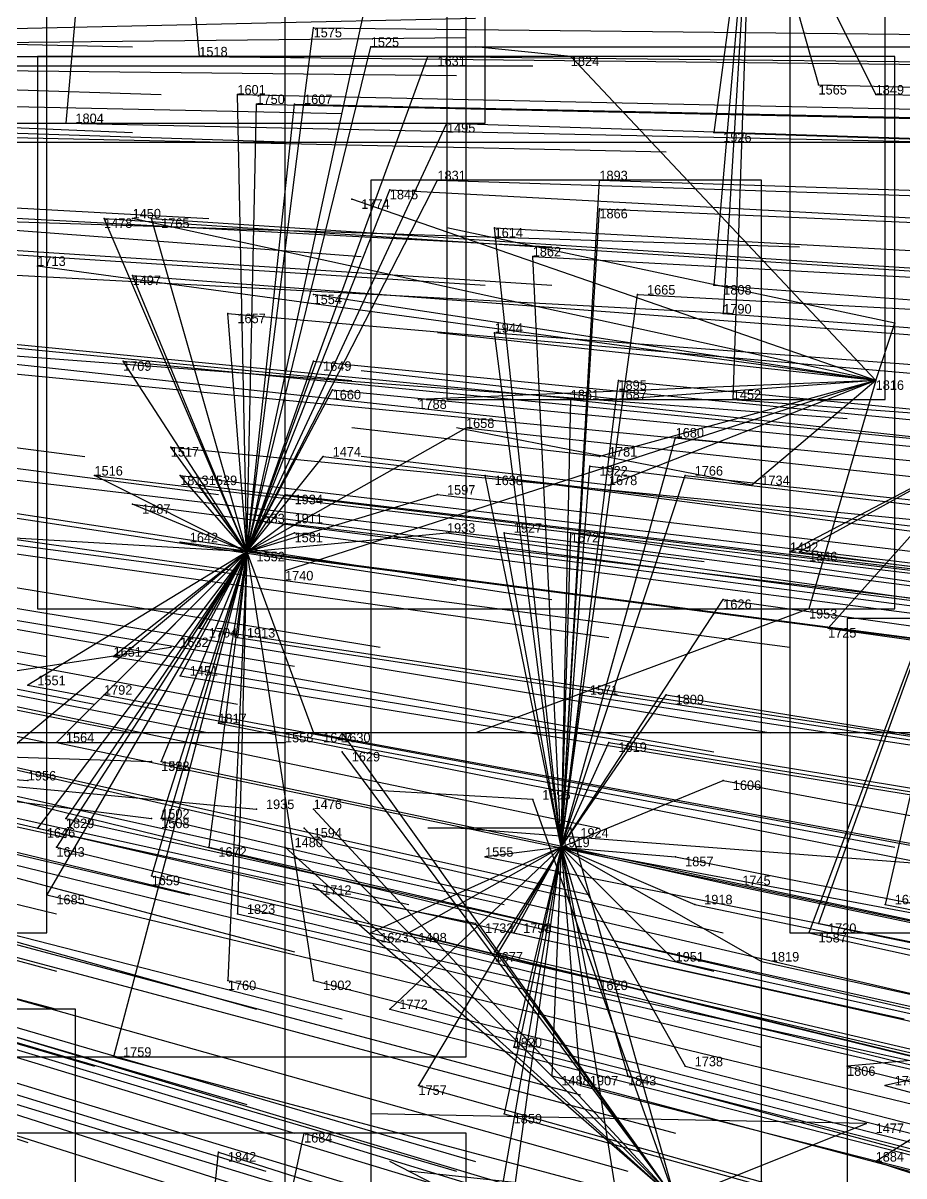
# Model space of a CAD drawing. Extents: x -0.5 to 0.59, y -0.5 to 0.59.
# Drawn here: x 0.3735 to 0.466, y -0.1215 to -0.0005 of the extents above; entities that cross this region are included whole.
import ezdxf

# ---------------------------------------------------------------- set-up
doc = ezdxf.new("R2010")
doc.units = 0
for name, color, linetype in [('Clients', 3, 'CONTINUOUS'), ('Facilities', 3, 'CONTINUOUS'), ('Facilities_lines', 3, 'CONTINUOUS'), ('Min_max_boxes', 1, 'CONTINUOUS'), ('Normals', 1, 'CONTINUOUS'), ('Source_points', 5, 'CONTINUOUS'), ('Text', 3, 'CONTINUOUS')]:
    doc.layers.add(name, color=color, linetype=linetype)

msp = doc.modelspace()

# ---------------------------------------------------------------- linework, layer by layer
at = {"layer": 'Clients', "color": 5}
for p in [(0.404, -0.001, -1.009), (0.41, -0.003, -1.025), (0.392, -0.004, -0.979), (0.416, -0.004, -1.041), (0.431, -0.004, -1.25), (0.457, -0.007, -1.142), (0.396, -0.008, -0.989), (0.463, -0.008, -1.157), (0.398, -0.009, -0.994), (0.402, -0.009, -1.006), (0.378, -0.011, -0.945), (0.418, -0.011, -1.045), (0.446, -0.012, -1.115), (0.412, -0.018, -1.031), (0.417, -0.017, -1.043), (0.434, -0.017, -1.086), (0.408, -0.019, -1.25), (0.434, -0.02, -1.086), (0.382, -0.021, -0.955), (0.385, -0.021, -1.25), (0.387, -0.021, -0.97), (0.423, -0.022, -1.058), (0.427, -0.025, -1.068), (0.375, -0.026, -1.25), (0.385, -0.027, -0.964), (0.404, -0.029, -1.25), (0.438, -0.029, -1.098), (0.446, -0.028, -1.117), (0.395, -0.031, -0.991), (0.447, -0.031, -1.119), (0.465, -0.032, -1.25), (0.423, -0.033, -1.06), (0.384, -0.036, -0.964), (0.404, -0.036, -1.015), (0.436, -0.038, -1.093), (0.406, -0.039, -1.018), (0.415, -0.04, -1.25), (0.431, -0.04, -1.082), (0.436, -0.04, -1.25), (0.448, -0.04, -1.124), (0.42, -0.043, -1.055), (0.442, -0.044, -1.109), (0.389, -0.045, -0.979), (0.405, -0.046, -1.02), (0.433, -0.047, -1.089), (0.434, -0.046, -1.25), (0.381, -0.048, -0.959), (0.39, -0.048, -0.982), (0.422, -0.048, -1.063), (0.443, -0.048, -1.115), (0.392, -0.049, -0.988), (0.435, -0.049, -1.25), (0.45, -0.049, -1.25), (0.401, -0.05, -1.011), (0.417, -0.05, -1.05), (0.385, -0.051, -0.972), (0.397, -0.052, -1.002), (0.401, -0.053, -1.011), (0.402, -0.054, -1.013), (0.418, -0.054, -1.053), (0.424, -0.054, -1.069), (0.431, -0.054, -1.085), (0.39, -0.055, -0.985), (0.454, -0.056, -1.143), (0.455, -0.056, -1.146), (0.401, -0.058, -1.25), (0.447, -0.061, -1.127), (0.456, -0.062, -1.25), (0.392, -0.064, -0.994), (0.458, -0.064, -1.155), (0.396, -0.065, -1.004), (0.389, -0.066, -1.25), (0.383, -0.067, -0.971), (0.374, -0.07, -0.952), (0.39, -0.069, -0.991), (0.382, -0.071, -0.971), (0.432, -0.071, -1.095), (0.441, -0.071, -1.117), (0.394, -0.074, -1.001), (0.404, -0.075, -1.028), (0.407, -0.075, -1.25), (0.377, -0.076, -0.962), (0.401, -0.076, -1.25), (0.435, -0.076, -1.104), (0.407, -0.077, -1.25), (0.387, -0.078, -1.25), (0.388, -0.078, -0.989), (0.374, -0.08, -1.25), (0.447, -0.08, -1.136), (0.427, -0.082, -1.25), (0.398, -0.083, -1.25), (0.404, -0.083, -1.25), (0.378, -0.084, -0.968), (0.387, -0.084, -1.25), (0.388, -0.084, -0.992), (0.375, -0.085, -0.961), (0.403, -0.085, -1.25), (0.431, -0.085, -1.25), (0.377, -0.087, -0.967), (0.393, -0.087, -1.008), (0.401, -0.087, -1.25), (0.422, -0.088, -1.077), (0.442, -0.088, -1.128), (0.387, -0.09, -0.992), (0.404, -0.091, -1.25), (0.448, -0.091, -1.144), (0.376, -0.092, -0.969), (0.444, -0.093, -1.134), (0.464, -0.093, -1.183), (0.396, -0.094, -1.018), (0.421, -0.095, -1.25), (0.457, -0.095, -1.167), (0.41, -0.096, -1.054), (0.414, -0.096, -1.063), (0.425, -0.096, -1.089), (0.456, -0.096, -1.166), (0.423, -0.098, -1.086), (0.442, -0.099, -1.131), (0.451, -0.099, -1.155), (0.395, -0.101, -1.019), (0.404, -0.101, -1.042), (0.433, -0.102, -1.113), (0.412, -0.104, -1.063), (0.425, -0.108, -1.096), (0.383, -0.109, -0.996), (0.443, -0.11, -1.142), (0.46, -0.11, -1.181), (0.429, -0.111, -1.109), (0.437, -0.111, -1.126), (0.415, -0.112, -1.074), (0.432, -0.112, -1.116), (0.464, -0.112, -1.193), (0.424, -0.115, -1.099), (0.462, -0.116, -1.25), (0.403, -0.117, -1.048), (0.394, -0.119, -1.029), (0.463, -0.12, -1.196)]:
    msp.add_point(p, dxfattribs=at)
at = {"layer": 'Facilities', "color": 3}
for p in [(0.463, -0.038, -1.25), (0.397, -0.056, -1.003), (0.43, -0.087, -1.097)]:
    msp.add_point(p, dxfattribs=at)
at = {"layer": 'Facilities_lines', "color": 3}
for p, q in [((0.385, 0.07, -0.978), (0.378, -0.011, -0.945)), ((0.385, 0.07, -0.978), (0.392, -0.004, -0.979)), ((0.45, 0.018, -1.125), (0.446, -0.028, -1.117)), ((0.45, 0.018, -1.125), (0.446, -0.012, -1.115)), ((0.45, 0.018, -1.125), (0.447, -0.031, -1.119)), ((0.45, 0.018, -1.125), (0.448, -0.04, -1.124)), ((0.45, 0.018, -1.125), (0.457, -0.007, -1.142)), ((0.45, 0.018, -1.125), (0.463, -0.008, -1.157)), ((0.397, -0.056, -1.003), (0.41, 0.004, -1.024)), ((0.397, -0.056, -1.003), (0.404, -0.001, -1.009)), ((0.397, -0.056, -1.003), (0.41, -0.003, -1.025)), ((0.397, -0.056, -1.003), (0.416, -0.004, -1.041)), ((0.463, -0.038, -1.25), (0.431, -0.004, -1.25)), ((0.397, -0.056, -1.003), (0.396, -0.008, -0.989)), ((0.397, -0.056, -1.003), (0.402, -0.009, -1.006)), ((0.397, -0.056, -1.003), (0.398, -0.009, -0.994)), ((0.397, -0.056, -1.003), (0.418, -0.011, -1.045)), ((0.397, -0.056, -1.003), (0.417, -0.017, -1.043)), ((0.397, -0.056, -1.003), (0.412, -0.018, -1.031)), ((0.43, -0.087, -1.097), (0.434, -0.017, -1.086)), ((0.463, -0.038, -1.25), (0.408, -0.019, -1.25)), ((0.43, -0.087, -1.097), (0.434, -0.02, -1.086)), ((0.397, -0.056, -1.003), (0.382, -0.021, -0.955)), ((0.463, -0.038, -1.25), (0.385, -0.021, -1.25)), ((0.397, -0.056, -1.003), (0.387, -0.021, -0.97)), ((0.43, -0.087, -1.097), (0.423, -0.022, -1.058)), ((0.43, -0.087, -1.097), (0.427, -0.025, -1.068)), ((0.463, -0.038, -1.25), (0.375, -0.026, -1.25)), ((0.397, -0.056, -1.003), (0.385, -0.027, -0.964)), ((0.463, -0.038, -1.25), (0.404, -0.029, -1.25)), ((0.43, -0.087, -1.097), (0.438, -0.029, -1.098)), ((0.397, -0.056, -1.003), (0.395, -0.031, -0.991)), ((0.463, -0.038, -1.25), (0.465, -0.032, -1.25)), ((0.43, -0.087, -1.097), (0.423, -0.033, -1.06)), ((0.397, -0.056, -1.003), (0.384, -0.036, -0.964)), ((0.397, -0.056, -1.003), (0.404, -0.036, -1.015)), ((0.463, -0.038, -1.25), (0.401, -0.058, -1.25)), ((0.463, -0.038, -1.25), (0.415, -0.04, -1.25)), ((0.43, -0.087, -1.097), (0.436, -0.038, -1.093)), ((0.463, -0.038, -1.25), (0.434, -0.046, -1.25)), ((0.463, -0.038, -1.25), (0.435, -0.049, -1.25)), ((0.463, -0.038, -1.25), (0.436, -0.04, -1.25)), ((0.463, -0.038, -1.25), (0.45, -0.049, -1.25)), ((0.463, -0.038, -1.25), (0.456, -0.062, -1.25)), ((0.397, -0.056, -1.003), (0.406, -0.039, -1.018)), ((0.43, -0.087, -1.097), (0.431, -0.04, -1.082)), ((0.397, -0.056, -1.003), (0.42, -0.043, -1.055)), ((0.43, -0.087, -1.097), (0.442, -0.044, -1.109)), ((0.397, -0.056, -1.003), (0.389, -0.045, -0.979)), ((0.475, -0.045, -1.192), (0.454, -0.056, -1.143)), ((0.475, -0.045, -1.192), (0.455, -0.056, -1.146)), ((0.475, -0.045, -1.192), (0.456, -0.096, -1.166)), ((0.475, -0.045, -1.192), (0.457, -0.095, -1.167)), ((0.475, -0.045, -1.192), (0.458, -0.064, -1.155)), ((0.475, -0.045, -1.192), (0.464, -0.093, -1.183)), ((0.397, -0.056, -1.003), (0.405, -0.046, -1.02)), ((0.43, -0.087, -1.097), (0.433, -0.047, -1.089)), ((0.397, -0.056, -1.003), (0.381, -0.048, -0.959)), ((0.397, -0.056, -1.003), (0.39, -0.048, -0.982)), ((0.43, -0.087, -1.097), (0.422, -0.048, -1.063)), ((0.43, -0.087, -1.097), (0.443, -0.048, -1.115)), ((0.397, -0.056, -1.003), (0.392, -0.049, -0.988)), ((0.397, -0.056, -1.003), (0.417, -0.05, -1.05)), ((0.397, -0.056, -1.003), (0.401, -0.05, -1.011)), ((0.397, -0.056, -1.003), (0.385, -0.051, -0.972)), ((0.397, -0.056, -1.003), (0.397, -0.052, -1.002)), ((0.397, -0.056, -1.003), (0.401, -0.053, -1.011)), ((0.397, -0.056, -1.003), (0.363, -0.054, -0.917)), ((0.397, -0.056, -1.003), (0.402, -0.054, -1.013)), ((0.397, -0.056, -1.003), (0.418, -0.054, -1.053)), ((0.43, -0.087, -1.097), (0.424, -0.054, -1.069)), ((0.43, -0.087, -1.097), (0.431, -0.054, -1.085)), ((0.397, -0.056, -1.003), (0.39, -0.055, -0.985)), ((0.397, -0.056, -1.003), (0.361, -0.086, -0.928)), ((0.397, -0.056, -1.003), (0.374, -0.07, -0.952)), ((0.397, -0.056, -1.003), (0.375, -0.085, -0.961)), ((0.397, -0.056, -1.003), (0.376, -0.092, -0.969)), ((0.397, -0.056, -1.003), (0.377, -0.076, -0.962)), ((0.397, -0.056, -1.003), (0.377, -0.087, -0.967)), ((0.397, -0.056, -1.003), (0.378, -0.084, -0.968)), ((0.397, -0.056, -1.003), (0.382, -0.071, -0.971)), ((0.397, -0.056, -1.003), (0.383, -0.067, -0.971)), ((0.397, -0.056, -1.003), (0.383, -0.109, -0.996)), ((0.397, -0.056, -1.003), (0.387, -0.09, -0.992)), ((0.397, -0.056, -1.003), (0.388, -0.084, -0.992)), ((0.397, -0.056, -1.003), (0.388, -0.078, -0.989)), ((0.397, -0.056, -1.003), (0.39, -0.069, -0.991)), ((0.397, -0.056, -1.003), (0.392, -0.064, -0.994)), ((0.397, -0.056, -1.003), (0.393, -0.087, -1.008)), ((0.397, -0.056, -1.003), (0.394, -0.074, -1.001)), ((0.397, -0.056, -1.003), (0.395, -0.101, -1.019)), ((0.397, -0.056, -1.003), (0.396, -0.094, -1.018)), ((0.397, -0.056, -1.003), (0.396, -0.065, -1.004)), ((0.397, -0.056, -1.003), (0.404, -0.075, -1.028)), ((0.397, -0.056, -1.003), (0.404, -0.101, -1.042)), ((0.43, -0.087, -1.097), (0.447, -0.061, -1.127)), ((0.323, -0.076, -1.25), (0.389, -0.066, -1.25)), ((0.43, -0.087, -1.097), (0.432, -0.071, -1.095)), ((0.43, -0.087, -1.097), (0.441, -0.071, -1.117)), ((0.442, -0.124, -1.25), (0.407, -0.075, -1.25)), ((0.323, -0.076, -1.25), (0.387, -0.084, -1.25)), ((0.323, -0.076, -1.25), (0.387, -0.078, -1.25)), ((0.323, -0.076, -1.25), (0.401, -0.076, -1.25)), ((0.323, -0.076, -1.25), (0.398, -0.083, -1.25)), ((0.323, -0.076, -1.25), (0.374, -0.08, -1.25)), ((0.43, -0.087, -1.097), (0.435, -0.076, -1.104)), ((0.442, -0.124, -1.25), (0.407, -0.077, -1.25)), ((0.43, -0.087, -1.097), (0.447, -0.08, -1.136)), ((0.442, -0.124, -1.25), (0.427, -0.082, -1.25)), ((0.442, -0.124, -1.25), (0.404, -0.083, -1.25)), ((0.442, -0.124, -1.25), (0.403, -0.085, -1.25)), ((0.442, -0.124, -1.25), (0.431, -0.085, -1.25)), ((0.442, -0.124, -1.25), (0.401, -0.087, -1.25)), ((0.43, -0.087, -1.097), (0.41, -0.096, -1.054)), ((0.43, -0.087, -1.097), (0.412, -0.104, -1.063)), ((0.43, -0.087, -1.097), (0.414, -0.096, -1.063)), ((0.43, -0.087, -1.097), (0.415, -0.112, -1.074)), ((0.43, -0.087, -1.097), (0.419, -0.15, -1.113)), ((0.43, -0.087, -1.097), (0.422, -0.088, -1.077)), ((0.43, -0.087, -1.097), (0.423, -0.138, -1.111)), ((0.43, -0.087, -1.097), (0.423, -0.098, -1.086)), ((0.43, -0.087, -1.097), (0.424, -0.115, -1.099)), ((0.43, -0.087, -1.097), (0.425, -0.096, -1.089)), ((0.43, -0.087, -1.097), (0.425, -0.108, -1.096)), ((0.43, -0.087, -1.097), (0.429, -0.111, -1.109)), ((0.43, -0.087, -1.097), (0.448, -0.091, -1.144)), ((0.43, -0.087, -1.097), (0.451, -0.099, -1.155)), ((0.43, -0.087, -1.097), (0.442, -0.088, -1.128)), ((0.43, -0.087, -1.097), (0.444, -0.093, -1.134)), ((0.43, -0.087, -1.097), (0.433, -0.102, -1.113)), ((0.43, -0.087, -1.097), (0.432, -0.112, -1.116)), ((0.43, -0.087, -1.097), (0.436, -0.125, -1.134)), ((0.43, -0.087, -1.097), (0.437, -0.111, -1.126)), ((0.43, -0.087, -1.097), (0.443, -0.11, -1.142)), ((0.43, -0.087, -1.097), (0.442, -0.099, -1.131)), ((0.442, -0.124, -1.25), (0.404, -0.091, -1.25)), ((0.442, -0.124, -1.25), (0.421, -0.095, -1.25)), ((0.482, -0.108, -1.236), (0.46, -0.11, -1.181)), ((0.482, -0.108, -1.236), (0.463, -0.12, -1.196)), ((0.482, -0.108, -1.236), (0.464, -0.112, -1.193)), ((0.442, -0.124, -1.25), (0.462, -0.116, -1.25)), ((0.387, -0.192, -1.08), (0.403, -0.117, -1.048)), ((0.387, -0.192, -1.08), (0.394, -0.119, -1.029))]:
    msp.add_line(p, q, dxfattribs=at)
at = {"layer": 'Min_max_boxes', "color": 1}
for p, q in [((0.422, -0.011, -1.07), (0.422, 0.145, -1.07)), ((0.422, -0.011, -0.932), (0.422, 0.145, -0.932)), ((0.376, -0.096, -0.944), (0.376, 0.124, -0.944)), ((0.376, -0.096, -0.852), (0.376, 0.124, -0.852)), ((0.418, 0.088, -1.161), (0.418, -0.04, -1.161)), ((0.418, 0.088, -1.047), (0.418, -0.04, -1.047)), ((0.464, -0.04, -1.161), (0.464, 0.088, -1.161)), ((0.464, -0.04, -1.047), (0.464, 0.088, -1.047)), ((0.401, -0.143, -1.25), (0.401, 0.045, -1.25)), ((0.401, -0.143, -1.25), (0.401, 0.045, -1.25)), ((0.454, 0.015, -1.224), (0.454, -0.096, -1.224)), ((0.454, 0.015, -1.143), (0.454, -0.096, -1.143)), ((0.42, -0.109, -1.055), (0.42, 0.004, -1.055)), ((0.42, -0.109, -0.917), (0.42, 0.004, -0.917)), ((0.465, -0.004, -1.25), (0.375, -0.004, -1.25)), ((0.375, -0.004, -1.25), (0.375, -0.062, -1.25)), ((0.465, -0.004, -1.25), (0.375, -0.004, -1.25)), ((0.375, -0.004, -1.25), (0.375, -0.062, -1.25)), ((0.375, -0.004, -1.25), (0.375, -0.004, -1.25)), ((0.465, -0.062, -1.25), (0.465, -0.004, -1.25)), ((0.465, -0.062, -1.25), (0.465, -0.004, -1.25)), ((0.465, -0.004, -1.25), (0.465, -0.004, -1.25)), ((0.36, -0.011, -1.07), (0.422, -0.011, -1.07)), ((0.36, -0.011, -0.932), (0.422, -0.011, -0.932)), ((0.422, -0.011, -1.07), (0.422, -0.011, -0.932)), ((0.358, -0.013, -1.25), (0.499, -0.013, -1.25)), ((0.358, -0.013, -1.209), (0.499, -0.013, -1.209)), ((0.451, -0.017, -1.155), (0.41, -0.017, -1.155)), ((0.41, -0.017, -1.155), (0.41, -0.15, -1.155)), ((0.451, -0.017, -1.054), (0.41, -0.017, -1.054)), ((0.41, -0.017, -1.054), (0.41, -0.15, -1.054)), ((0.41, -0.017, -1.155), (0.41, -0.017, -1.054)), ((0.451, -0.15, -1.155), (0.451, -0.017, -1.155)), ((0.451, -0.15, -1.054), (0.451, -0.017, -1.054)), ((0.451, -0.017, -1.155), (0.451, -0.017, -1.054)), ((0.418, -0.04, -1.161), (0.464, -0.04, -1.161)), ((0.418, -0.04, -1.047), (0.464, -0.04, -1.047)), ((0.418, -0.04, -1.161), (0.418, -0.04, -1.047)), ((0.464, -0.04, -1.161), (0.464, -0.04, -1.047)), ((0.375, -0.062, -1.25), (0.465, -0.062, -1.25)), ((0.375, -0.062, -1.25), (0.465, -0.062, -1.25)), ((0.375, -0.062, -1.25), (0.375, -0.062, -1.25)), ((0.465, -0.062, -1.25), (0.465, -0.062, -1.25)), ((0.494, -0.063, -1.25), (0.46, -0.063, -1.25)), ((0.46, -0.063, -1.25), (0.46, -0.14, -1.25)), ((0.494, -0.063, -1.181), (0.46, -0.063, -1.181)), ((0.46, -0.063, -1.181), (0.46, -0.14, -1.181)), ((0.46, -0.063, -1.25), (0.46, -0.063, -1.181)), ((0.473, -0.075, -1.25), (0.363, -0.075, -1.25)), ((0.473, -0.075, -1.156), (0.363, -0.075, -1.156)), ((0.335, -0.096, -0.944), (0.376, -0.096, -0.944)), ((0.335, -0.096, -0.852), (0.376, -0.096, -0.852)), ((0.376, -0.096, -0.944), (0.376, -0.096, -0.852)), ((0.454, -0.096, -1.224), (0.487, -0.096, -1.224)), ((0.454, -0.096, -1.143), (0.487, -0.096, -1.143)), ((0.454, -0.096, -1.224), (0.454, -0.096, -1.143)), ((0.379, -0.104, -1.026), (0.317, -0.104, -1.026)), ((0.379, -0.104, -0.911), (0.317, -0.104, -0.911)), ((0.379, -0.243, -1.026), (0.379, -0.104, -1.026)), ((0.379, -0.243, -0.911), (0.379, -0.104, -0.911)), ((0.379, -0.104, -1.026), (0.379, -0.104, -0.911)), ((0.361, -0.109, -1.055), (0.42, -0.109, -1.055)), ((0.361, -0.109, -0.917), (0.42, -0.109, -0.917)), ((0.42, -0.109, -1.055), (0.42, -0.109, -0.917)), ((0.42, -0.117, -1.145), (0.345, -0.117, -1.145)), ((0.42, -0.117, -1.021), (0.345, -0.117, -1.021)), ((0.42, -0.274, -1.145), (0.42, -0.117, -1.145)), ((0.42, -0.274, -1.021), (0.42, -0.117, -1.021)), ((0.42, -0.117, -1.145), (0.42, -0.117, -1.021))]:
    msp.add_line(p, q, dxfattribs=at)
at = {"layer": 'Normals', "color": 1}
for p, q in [((0.329, -0.002, -0.822), (0.421, 0, -0.784)), ((0.293, -0.001, -0.732), (0.385, -0.003, -0.695)), ((0.404, -0.001, -1.009), (0.496, -0.002, -0.972)), ((0.328, -0.003, -0.819), (0.42, -0.002, -0.781)), ((0.41, -0.003, -1.025), (0.503, -0.003, -0.988)), ((0.431, -0.004, -1.25), (0.421, -0.003, -1.151)), ((0.31, -0.004, -0.775), (0.403, -0.004, -0.737)), ((0.392, -0.004, -0.979), (0.484, -0.005, -0.942)), ((0.416, -0.004, -1.041), (0.509, -0.005, -1.004)), ((0.296, -0.005, -0.739), (0.388, -0.008, -0.702)), ((0.327, -0.005, -0.817), (0.419, -0.006, -0.779)), ((0.334, -0.005, -0.836), (0.427, -0.005, -0.799)), ((0.457, -0.007, -1.142), (0.55, -0.009, -1.105)), ((0.292, -0.008, -0.731), (0.385, -0.012, -0.693)), ((0.314, -0.008, -0.786), (0.407, -0.01, -0.748)), ((0.396, -0.008, -0.989), (0.488, -0.01, -0.952)), ((0.463, -0.008, -1.157), (0.556, -0.009, -1.12)), ((0.398, -0.009, -0.994), (0.49, -0.011, -0.957)), ((0.402, -0.009, -1.006), (0.495, -0.011, -0.968)), ((0.31, -0.01, -0.776), (0.402, -0.013, -0.737)), ((0.348, -0.012, -0.871), (0.441, -0.014, -0.835)), ((0.378, -0.011, -0.945), (0.471, -0.013, -0.908)), ((0.418, -0.011, -1.045), (0.511, -0.014, -1.008)), ((0.446, -0.012, -1.115), (0.539, -0.015, -1.078)), ((0.301, -0.016, -0.753), (0.393, -0.021, -0.715)), ((0.317, -0.018, -0.792), (0.409, -0.025, -0.755)), ((0.412, -0.018, -1.031), (0.505, -0.023, -0.993)), ((0.417, -0.017, -1.043), (0.51, -0.02, -1.006)), ((0.434, -0.017, -1.086), (0.527, -0.02, -1.049)), ((0.336, -0.019, -0.841), (0.429, -0.024, -0.804)), ((0.408, -0.019, -1.25), (0.408, -0.019, -1.15)), ((0.434, -0.02, -1.086), (0.527, -0.024, -1.049)), ((0.362, -0.021, -0.907), (0.455, -0.024, -0.869)), ((0.382, -0.021, -0.955), (0.474, -0.027, -0.918)), ((0.385, -0.021, -1.25), (0.385, -0.021, -1.15)), ((0.387, -0.021, -0.97), (0.479, -0.027, -0.931)), ((0.329, -0.022, -0.825), (0.422, -0.028, -0.788)), ((0.336, -0.022, -0.842), (0.429, -0.028, -0.805)), ((0.465, -0.032, -1.25), (0.418, -0.022, -1.163)), ((0.423, -0.022, -1.058), (0.515, -0.027, -1.021)), ((0.427, -0.025, -1.068), (0.519, -0.03, -1.031)), ((0.355, -0.026, -0.89), (0.448, -0.031, -0.853)), ((0.375, -0.026, -1.25), (0.375, -0.026, -1.15)), ((0.385, -0.027, -0.964), (0.477, -0.034, -0.926)), ((0.315, -0.029, -0.791), (0.408, -0.038, -0.754)), ((0.404, -0.029, -1.25), (0.404, -0.029, -1.15)), ((0.438, -0.029, -1.098), (0.531, -0.034, -1.062)), ((0.446, -0.028, -1.117), (0.539, -0.035, -1.081)), ((0.34, -0.031, -0.853), (0.432, -0.04, -0.816)), ((0.395, -0.031, -0.991), (0.487, -0.039, -0.953)), ((0.447, -0.031, -1.119), (0.54, -0.038, -1.083)), ((0.333, -0.032, -0.836), (0.425, -0.042, -0.799)), ((0.463, -0.038, -1.25), (0.417, -0.033, -1.161)), ((0.423, -0.033, -1.06), (0.515, -0.04, -1.023)), ((0.288, -0.034, -0.725), (0.38, -0.046, -0.688)), ((0.367, -0.035, -0.922), (0.46, -0.042, -0.885)), ((0.359, -0.036, -0.903), (0.452, -0.045, -0.866)), ((0.384, -0.036, -0.964), (0.476, -0.045, -0.926)), ((0.404, -0.036, -1.015), (0.496, -0.045, -0.977)), ((0.436, -0.04, -1.25), (0.409, -0.037, -1.154)), ((0.302, -0.038, -0.761), (0.394, -0.05, -0.724)), ((0.436, -0.038, -1.093), (0.528, -0.047, -1.057)), ((0.406, -0.039, -1.018), (0.498, -0.048, -0.981)), ((0.415, -0.04, -1.25), (0.415, -0.04, -1.15)), ((0.431, -0.04, -1.082), (0.523, -0.05, -1.045)), ((0.448, -0.04, -1.124), (0.541, -0.047, -1.087)), ((0.434, -0.046, -1.25), (0.408, -0.043, -1.154)), ((0.45, -0.049, -1.25), (0.419, -0.043, -1.155)), ((0.42, -0.043, -1.055), (0.512, -0.053, -1.018)), ((0.442, -0.044, -1.109), (0.534, -0.053, -1.073)), ((0.304, -0.045, -0.767), (0.396, -0.058, -0.73)), ((0.327, -0.045, -0.826), (0.419, -0.059, -0.788)), ((0.389, -0.045, -0.979), (0.481, -0.054, -0.941)), ((0.337, -0.047, -0.85), (0.429, -0.061, -0.814)), ((0.352, -0.046, -0.888), (0.445, -0.057, -0.851)), ((0.405, -0.046, -1.02), (0.498, -0.057, -0.983)), ((0.435, -0.049, -1.25), (0.409, -0.046, -1.153)), ((0.433, -0.047, -1.089), (0.525, -0.058, -1.052)), ((0.381, -0.048, -0.959), (0.473, -0.059, -0.921)), ((0.39, -0.048, -0.982), (0.482, -0.059, -0.945)), ((0.422, -0.048, -1.063), (0.514, -0.06, -1.025)), ((0.443, -0.048, -1.115), (0.536, -0.058, -1.079)), ((0.392, -0.049, -0.988), (0.484, -0.06, -0.951)), ((0.401, -0.05, -1.011), (0.494, -0.061, -0.974)), ((0.417, -0.05, -1.05), (0.509, -0.061, -1.013)), ((0.285, -0.051, -0.723), (0.376, -0.067, -0.686)), ((0.319, -0.051, -0.808), (0.411, -0.066, -0.771)), ((0.343, -0.052, -0.868), (0.435, -0.065, -0.83)), ((0.385, -0.051, -0.972), (0.477, -0.063, -0.934)), ((0.397, -0.052, -1.002), (0.489, -0.064, -0.964)), ((0.311, -0.053, -0.788), (0.402, -0.068, -0.751)), ((0.401, -0.053, -1.011), (0.493, -0.064, -0.975)), ((0.29, -0.054, -0.738), (0.381, -0.072, -0.701)), ((0.363, -0.054, -0.917), (0.454, -0.066, -0.879)), ((0.402, -0.054, -1.013), (0.494, -0.066, -0.977)), ((0.418, -0.054, -1.053), (0.51, -0.067, -1.016)), ((0.424, -0.054, -1.069), (0.516, -0.066, -1.032)), ((0.431, -0.054, -1.085), (0.522, -0.067, -1.047)), ((0.305, -0.055, -0.774), (0.396, -0.072, -0.737)), ((0.39, -0.055, -0.985), (0.482, -0.067, -0.948)), ((0.397, -0.056, -1.003), (0.489, -0.068, -0.966)), ((0.454, -0.056, -1.143), (0.546, -0.067, -1.106)), ((0.455, -0.056, -1.146), (0.547, -0.068, -1.109)), ((0.285, -0.057, -0.728), (0.376, -0.076, -0.691)), ((0.294, -0.057, -0.749), (0.385, -0.075, -0.712)), ((0.302, -0.057, -0.769), (0.393, -0.075, -0.732)), ((0.401, -0.058, -1.25), (0.401, -0.058, -1.15)), ((0.361, -0.06, -0.915), (0.452, -0.075, -0.877)), ((0.355, -0.061, -0.901), (0.446, -0.077, -0.863)), ((0.447, -0.061, -1.127), (0.539, -0.074, -1.09)), ((0.456, -0.062, -1.25), (0.421, -0.075, -1.157)), ((0.392, -0.064, -0.994), (0.484, -0.078, -0.957)), ((0.458, -0.064, -1.155), (0.55, -0.077, -1.118)), ((0.396, -0.065, -1.004), (0.488, -0.079, -0.967)), ((0.288, -0.066, -0.738), (0.378, -0.086, -0.701)), ((0.343, -0.066, -0.874), (0.434, -0.085, -0.836)), ((0.389, -0.066, -1.25), (0.389, -0.066, -1.15)), ((0.383, -0.067, -0.971), (0.474, -0.082, -0.933)), ((0.31, -0.07, -0.795), (0.401, -0.091, -0.758)), ((0.374, -0.07, -0.952), (0.465, -0.087, -0.914)), ((0.39, -0.069, -0.991), (0.482, -0.084, -0.953)), ((0.301, -0.071, -0.773), (0.391, -0.092, -0.736)), ((0.382, -0.071, -0.971), (0.473, -0.088, -0.933)), ((0.432, -0.071, -1.095), (0.524, -0.085, -1.058)), ((0.441, -0.071, -1.117), (0.533, -0.086, -1.08)), ((0.287, -0.072, -0.739), (0.377, -0.094, -0.702)), ((0.343, -0.072, -0.876), (0.433, -0.092, -0.838)), ((0.323, -0.073, -0.828), (0.414, -0.093, -0.791)), ((0.334, -0.073, -0.854), (0.424, -0.093, -0.816)), ((0.312, -0.074, -0.802), (0.402, -0.098, -0.765)), ((0.321, -0.075, -0.825), (0.412, -0.097, -0.788)), ((0.356, -0.075, -0.91), (0.447, -0.096, -0.873)), ((0.394, -0.074, -1.001), (0.485, -0.092, -0.964)), ((0.404, -0.075, -1.028), (0.496, -0.092, -0.992)), ((0.407, -0.075, -1.25), (0.407, -0.075, -1.15)), ((0.287, -0.076, -0.743), (0.377, -0.1, -0.706)), ((0.377, -0.076, -0.962), (0.468, -0.095, -0.924)), ((0.401, -0.076, -1.25), (0.401, -0.076, -1.15)), ((0.435, -0.076, -1.104), (0.527, -0.091, -1.067)), ((0.407, -0.077, -1.25), (0.407, -0.077, -1.15)), ((0.356, -0.078, -0.91), (0.446, -0.1, -0.873)), ((0.387, -0.078, -1.25), (0.387, -0.078, -1.15)), ((0.388, -0.078, -0.989), (0.478, -0.097, -0.951)), ((0.309, -0.079, -0.797), (0.398, -0.104, -0.76)), ((0.287, -0.08, -0.745), (0.377, -0.104, -0.708)), ((0.374, -0.08, -1.25), (0.374, -0.08, -1.15)), ((0.427, -0.082, -1.25), (0.41, -0.081, -1.151)), ((0.447, -0.08, -1.136), (0.538, -0.097, -1.098)), ((0.317, -0.082, -0.818), (0.407, -0.105, -0.781)), ((0.398, -0.083, -1.25), (0.398, -0.083, -1.15)), ((0.404, -0.083, -1.25), (0.404, -0.083, -1.15)), ((0.292, -0.084, -0.759), (0.381, -0.11, -0.722)), ((0.378, -0.084, -0.968), (0.468, -0.104, -0.93)), ((0.387, -0.084, -1.25), (0.387, -0.084, -1.15)), ((0.388, -0.084, -0.992), (0.478, -0.105, -0.955)), ((0.375, -0.085, -0.961), (0.466, -0.105, -0.924)), ((0.403, -0.085, -1.25), (0.403, -0.085, -1.15)), ((0.431, -0.085, -1.25), (0.416, -0.085, -1.151)), ((0.471, -0.089, -1.25), (0.419, -0.085, -1.165)), ((0.361, -0.086, -0.928), (0.451, -0.108, -0.891)), ((0.377, -0.087, -0.967), (0.467, -0.109, -0.93)), ((0.393, -0.087, -1.008), (0.484, -0.108, -0.971)), ((0.401, -0.087, -1.25), (0.401, -0.087, -1.15)), ((0.43, -0.087, -1.097), (0.521, -0.104, -1.059)), ((0.308, -0.088, -0.801), (0.397, -0.114, -0.763)), ((0.422, -0.088, -1.077), (0.512, -0.106, -1.039)), ((0.442, -0.088, -1.128), (0.533, -0.106, -1.09)), ((0.286, -0.089, -0.749), (0.374, -0.118, -0.713)), ((0.342, -0.089, -0.884), (0.432, -0.113, -0.847)), ((0.312, -0.09, -0.813), (0.402, -0.117, -0.776)), ((0.387, -0.09, -0.992), (0.477, -0.111, -0.956)), ((0.404, -0.091, -1.25), (0.404, -0.091, -1.15)), ((0.448, -0.091, -1.144), (0.539, -0.11, -1.107)), ((0.352, -0.093, -0.911), (0.442, -0.117, -0.874)), ((0.376, -0.092, -0.969), (0.467, -0.114, -0.932)), ((0.421, -0.095, -1.25), (0.411, -0.093, -1.151)), ((0.444, -0.093, -1.134), (0.535, -0.112, -1.097)), ((0.464, -0.093, -1.183), (0.555, -0.112, -1.146)), ((0.311, -0.094, -0.811), (0.399, -0.121, -0.774)), ((0.332, -0.094, -0.862), (0.421, -0.12, -0.825)), ((0.396, -0.094, -1.018), (0.487, -0.115, -0.981)), ((0.33, -0.095, -0.859), (0.419, -0.121, -0.821)), ((0.457, -0.095, -1.167), (0.548, -0.114, -1.13)), ((0.348, -0.096, -0.902), (0.437, -0.121, -0.865)), ((0.41, -0.096, -1.054), (0.5, -0.118, -1.016)), ((0.414, -0.096, -1.063), (0.504, -0.118, -1.026)), ((0.425, -0.096, -1.089), (0.515, -0.116, -1.051)), ((0.456, -0.096, -1.166), (0.547, -0.116, -1.129)), ((0.423, -0.098, -1.086), (0.513, -0.119, -1.048)), ((0.442, -0.099, -1.131), (0.532, -0.119, -1.094)), ((0.451, -0.099, -1.155), (0.542, -0.119, -1.117)), ((0.343, -0.1, -0.894), (0.432, -0.127, -0.857)), ((0.33, -0.101, -0.863), (0.419, -0.128, -0.826)), ((0.395, -0.101, -1.019), (0.485, -0.124, -0.982)), ((0.404, -0.101, -1.042), (0.494, -0.124, -1.005)), ((0.433, -0.102, -1.113), (0.524, -0.122, -1.075)), ((0.344, -0.103, -0.897), (0.433, -0.13, -0.861)), ((0.363, -0.104, -0.946), (0.453, -0.131, -0.909)), ((0.412, -0.104, -1.063), (0.502, -0.127, -1.025)), ((0.337, -0.106, -0.884), (0.426, -0.134, -0.847)), ((0.425, -0.108, -1.096), (0.515, -0.131, -1.059)), ((0.383, -0.109, -0.996), (0.473, -0.133, -0.959)), ((0.443, -0.11, -1.142), (0.533, -0.133, -1.104)), ((0.46, -0.11, -1.181), (0.55, -0.132, -1.144)), ((0.36, -0.111, -0.941), (0.448, -0.139, -0.904)), ((0.429, -0.111, -1.109), (0.519, -0.135, -1.072)), ((0.437, -0.111, -1.126), (0.526, -0.135, -1.089)), ((0.415, -0.112, -1.074), (0.504, -0.137, -1.036)), ((0.432, -0.112, -1.116), (0.522, -0.135, -1.079)), ((0.464, -0.112, -1.193), (0.556, -0.137, -1.164)), ((0.462, -0.116, -1.25), (0.41, -0.115, -1.165)), ((0.424, -0.115, -1.099), (0.514, -0.14, -1.062)), ((0.403, -0.117, -1.048), (0.491, -0.144, -1.011)), ((0.394, -0.119, -1.029), (0.482, -0.147, -0.991)), ((0.453, -0.141, -1.25), (0.412, -0.12, -1.161)), ((0.442, -0.124, -1.25), (0.414, -0.121, -1.154)), ((0.463, -0.12, -1.196), (0.555, -0.15, -1.17))]:
    msp.add_line(p, q, dxfattribs=at)
at = {"layer": 'Source_points', "color": 5}
for p in [(0.404, -0.001, -1.009), (0.41, -0.003, -1.025), (0.392, -0.004, -0.979), (0.416, -0.004, -1.041), (0.431, -0.004, -1.25), (0.457, -0.007, -1.142), (0.396, -0.008, -0.989), (0.463, -0.008, -1.157), (0.398, -0.009, -0.994), (0.402, -0.009, -1.006), (0.378, -0.011, -0.945), (0.418, -0.011, -1.045), (0.446, -0.012, -1.115), (0.412, -0.018, -1.031), (0.417, -0.017, -1.043), (0.434, -0.017, -1.086), (0.408, -0.019, -1.25), (0.434, -0.02, -1.086), (0.382, -0.021, -0.955), (0.385, -0.021, -1.25), (0.387, -0.021, -0.97), (0.423, -0.022, -1.058), (0.427, -0.025, -1.068), (0.375, -0.026, -1.25), (0.385, -0.027, -0.964), (0.404, -0.029, -1.25), (0.438, -0.029, -1.098), (0.446, -0.028, -1.117), (0.395, -0.031, -0.991), (0.447, -0.031, -1.119), (0.465, -0.032, -1.25), (0.423, -0.033, -1.06), (0.384, -0.036, -0.964), (0.404, -0.036, -1.015), (0.436, -0.038, -1.093), (0.463, -0.038, -1.25), (0.406, -0.039, -1.018), (0.415, -0.04, -1.25), (0.431, -0.04, -1.082), (0.436, -0.04, -1.25), (0.448, -0.04, -1.124), (0.42, -0.043, -1.055), (0.442, -0.044, -1.109), (0.389, -0.045, -0.979), (0.405, -0.046, -1.02), (0.433, -0.047, -1.089), (0.434, -0.046, -1.25), (0.381, -0.048, -0.959), (0.39, -0.048, -0.982), (0.422, -0.048, -1.063), (0.443, -0.048, -1.115), (0.392, -0.049, -0.988), (0.435, -0.049, -1.25), (0.45, -0.049, -1.25), (0.401, -0.05, -1.011), (0.417, -0.05, -1.05), (0.385, -0.051, -0.972), (0.397, -0.052, -1.002), (0.401, -0.053, -1.011), (0.402, -0.054, -1.013), (0.418, -0.054, -1.053), (0.424, -0.054, -1.069), (0.431, -0.054, -1.085), (0.39, -0.055, -0.985), (0.397, -0.056, -1.003), (0.454, -0.056, -1.143), (0.455, -0.056, -1.146), (0.401, -0.058, -1.25), (0.447, -0.061, -1.127), (0.456, -0.062, -1.25), (0.392, -0.064, -0.994), (0.458, -0.064, -1.155), (0.396, -0.065, -1.004), (0.389, -0.066, -1.25), (0.383, -0.067, -0.971), (0.374, -0.07, -0.952), (0.39, -0.069, -0.991), (0.382, -0.071, -0.971), (0.432, -0.071, -1.095), (0.441, -0.071, -1.117), (0.394, -0.074, -1.001), (0.404, -0.075, -1.028), (0.407, -0.075, -1.25), (0.377, -0.076, -0.962), (0.401, -0.076, -1.25), (0.435, -0.076, -1.104), (0.407, -0.077, -1.25), (0.387, -0.078, -1.25), (0.388, -0.078, -0.989), (0.374, -0.08, -1.25), (0.447, -0.08, -1.136), (0.427, -0.082, -1.25), (0.398, -0.083, -1.25), (0.404, -0.083, -1.25), (0.378, -0.084, -0.968), (0.387, -0.084, -1.25), (0.388, -0.084, -0.992), (0.375, -0.085, -0.961), (0.403, -0.085, -1.25), (0.431, -0.085, -1.25), (0.377, -0.087, -0.967), (0.393, -0.087, -1.008), (0.401, -0.087, -1.25), (0.43, -0.087, -1.097), (0.422, -0.088, -1.077), (0.442, -0.088, -1.128), (0.387, -0.09, -0.992), (0.404, -0.091, -1.25), (0.448, -0.091, -1.144), (0.376, -0.092, -0.969), (0.444, -0.093, -1.134), (0.464, -0.093, -1.183), (0.396, -0.094, -1.018), (0.421, -0.095, -1.25), (0.457, -0.095, -1.167), (0.41, -0.096, -1.054), (0.414, -0.096, -1.063), (0.425, -0.096, -1.089), (0.456, -0.096, -1.166), (0.423, -0.098, -1.086), (0.442, -0.099, -1.131), (0.451, -0.099, -1.155), (0.395, -0.101, -1.019), (0.404, -0.101, -1.042), (0.433, -0.102, -1.113), (0.412, -0.104, -1.063), (0.425, -0.108, -1.096), (0.383, -0.109, -0.996), (0.443, -0.11, -1.142), (0.46, -0.11, -1.181), (0.429, -0.111, -1.109), (0.437, -0.111, -1.126), (0.415, -0.112, -1.074), (0.432, -0.112, -1.116), (0.464, -0.112, -1.193), (0.424, -0.115, -1.099), (0.462, -0.116, -1.25), (0.403, -0.117, -1.048), (0.394, -0.119, -1.029), (0.463, -0.12, -1.196)]:
    msp.add_point(p, dxfattribs=at)

# ---------------------------------------------------------------- texts
at = {"layer": 'Text', "color": 3}
for s, p in [('1575', (0.404, -0.002, -1.009)), ('1525', (0.41, -0.003, -1.025)), ('1518', (0.392, -0.004, -0.979)), ('1631', (0.417, -0.005, -1.041)), ('1824', (0.431, -0.005, -1.25)), ('1601', (0.396, -0.008, -0.989)), ('1565', (0.457, -0.008, -1.142)), ('1849', (0.463, -0.008, -1.157)), ('1750', (0.398, -0.009, -0.994)), ('1607', (0.403, -0.009, -1.006)), ('1804', (0.379, -0.011, -0.945)), ('1495', (0.418, -0.012, -1.045)), ('1926', (0.447, -0.013, -1.115)), ('1831', (0.417, -0.017, -1.043)), ('1893', (0.434, -0.017, -1.086)), ('1845', (0.412, -0.019, -1.031)), ('1774', (0.409, -0.02, -1.25)), ('1450', (0.385, -0.021, -1.25)), ('1866', (0.434, -0.021, -1.086)), ('1478', (0.382, -0.022, -0.955)), ('1765', (0.388, -0.022, -0.97)), ('1614', (0.423, -0.023, -1.058)), ('1862', (0.427, -0.025, -1.068)), ('1713', (0.375, -0.026, -1.25)), ('1497', (0.385, -0.028, -0.964)), ('1554', (0.404, -0.03, -1.25)), ('1665', (0.439, -0.029, -1.098)), ('1808', (0.447, -0.029, -1.117)), ('1790', (0.447, -0.031, -1.119)), ('1657', (0.396, -0.032, -0.991)), ('1944', (0.423, -0.033, -1.06)), ('1709', (0.384, -0.037, -0.964)), ('1649', (0.405, -0.037, -1.015)), ('1895', (0.436, -0.039, -1.093)), ('1816', (0.463, -0.039, -1.25)), ('1660', (0.406, -0.04, -1.018)), ('1861', (0.431, -0.04, -1.082)), ('1687', (0.436, -0.04, -1.25)), ('1452', (0.448, -0.04, -1.124)), ('1788', (0.415, -0.041, -1.25)), ('1658', (0.42, -0.043, -1.055)), ('1680', (0.442, -0.044, -1.109)), ('1517', (0.389, -0.046, -0.979)), ('1474', (0.406, -0.046, -1.02)), ('1781', (0.435, -0.046, -1.25)), ('1516', (0.381, -0.048, -0.959)), ('1922', (0.434, -0.048, -1.089)), ('1766', (0.444, -0.048, -1.115)), ('1813', (0.39, -0.049, -0.982)), ('1529', (0.393, -0.049, -0.988)), ('1638', (0.423, -0.049, -1.063)), ('1678', (0.435, -0.049, -1.25)), ('1734', (0.451, -0.049, -1.25)), ('1597', (0.418, -0.05, -1.05)), ('1934', (0.402, -0.051, -1.011)), ('1487', (0.386, -0.052, -0.972)), ('1533', (0.398, -0.053, -1.002)), ('1911', (0.402, -0.053, -1.011)), ('1933', (0.418, -0.054, -1.053)), ('1927', (0.425, -0.054, -1.069)), ('1642', (0.391, -0.055, -0.985)), ('1581', (0.402, -0.055, -1.013)), ('1572', (0.431, -0.055, -1.085)), ('1492', (0.454, -0.056, -1.143)), ('1552', (0.398, -0.057, -1.003)), ('1846', (0.456, -0.057, -1.146)), ('1740', (0.401, -0.059, -1.25)), ('1626', (0.447, -0.062, -1.127)), ('1953', (0.456, -0.063, -1.25)), ('1704', (0.393, -0.065, -0.994)), ('1913', (0.397, -0.065, -1.004)), ('1725', (0.458, -0.065, -1.155)), ('1632', (0.39, -0.066, -1.25)), ('1651', (0.383, -0.067, -0.971)), ('1451', (0.391, -0.069, -0.991)), ('1551', (0.375, -0.07, -0.952)), ('1792', (0.382, -0.071, -0.971)), ('1571', (0.433, -0.071, -1.095)), ('1809', (0.442, -0.072, -1.117)), ('1817', (0.394, -0.074, -1.001)), ('1564', (0.378, -0.076, -0.962)), ('1558', (0.401, -0.076, -1.25)), ('1647', (0.405, -0.076, -1.028)), ('1630', (0.407, -0.076, -1.25)), ('1619', (0.436, -0.077, -1.104)), ('1629', (0.408, -0.078, -1.25)), ('1588', (0.388, -0.079, -1.25)), ('1912', (0.388, -0.079, -0.989)), ('1956', (0.374, -0.08, -1.25)), ('1695', (0.428, -0.082, -1.25)), ('1606', (0.448, -0.081, -1.136)), ('1935', (0.399, -0.083, -1.25)), ('1476', (0.404, -0.083, -1.25)), ('1502', (0.388, -0.084, -1.25)), ('1829', (0.378, -0.085, -0.968)), ('1508', (0.388, -0.085, -0.992)), ('1646', (0.376, -0.086, -0.961)), ('1594', (0.404, -0.086, -1.25)), ('1924', (0.432, -0.086, -1.25)), ('1643', (0.377, -0.088, -0.967)), ('1672', (0.394, -0.088, -1.008)), ('1480', (0.402, -0.087, -1.25)), ('1555', (0.422, -0.088, -1.077)), ('1919', (0.43, -0.087, -1.097)), ('1857', (0.443, -0.089, -1.128)), ('1659', (0.387, -0.091, -0.992)), ('1745', (0.449, -0.091, -1.144)), ('1712', (0.405, -0.092, -1.25)), ('1685', (0.377, -0.093, -0.969)), ('1823', (0.397, -0.094, -1.018)), ('1918', (0.445, -0.093, -1.134)), ('1635', (0.465, -0.093, -1.183)), ('1733', (0.422, -0.096, -1.25)), ('1798', (0.426, -0.096, -1.089)), ('1720', (0.458, -0.096, -1.167)), ('1623', (0.411, -0.097, -1.054)), ('1498', (0.415, -0.097, -1.063)), ('1587', (0.457, -0.097, -1.166)), ('1677', (0.423, -0.099, -1.086)), ('1951', (0.442, -0.099, -1.131)), ('1819', (0.452, -0.099, -1.155)), ('1760', (0.395, -0.102, -1.019)), ('1902', (0.405, -0.102, -1.042)), ('1620', (0.434, -0.102, -1.113)), ('1772', (0.413, -0.104, -1.063)), ('1820', (0.425, -0.108, -1.096)), ('1759', (0.384, -0.109, -0.996)), ('1738', (0.444, -0.11, -1.142)), ('1806', (0.46, -0.111, -1.181)), ('1488', (0.43, -0.112, -1.109)), ('1907', (0.433, -0.112, -1.116)), ('1843', (0.437, -0.112, -1.126)), ('1731', (0.465, -0.112, -1.193)), ('1757', (0.415, -0.113, -1.074)), ('1859', (0.425, -0.116, -1.099)), ('1477', (0.463, -0.117, -1.25)), ('1684', (0.403, -0.118, -1.048)), ('1842', (0.395, -0.12, -1.029)), ('1884', (0.463, -0.12, -1.196))]:
    msp.add_text(s, height=0.001, dxfattribs=at).set_placement(p)

doc.saveas('drawing.dxf')
